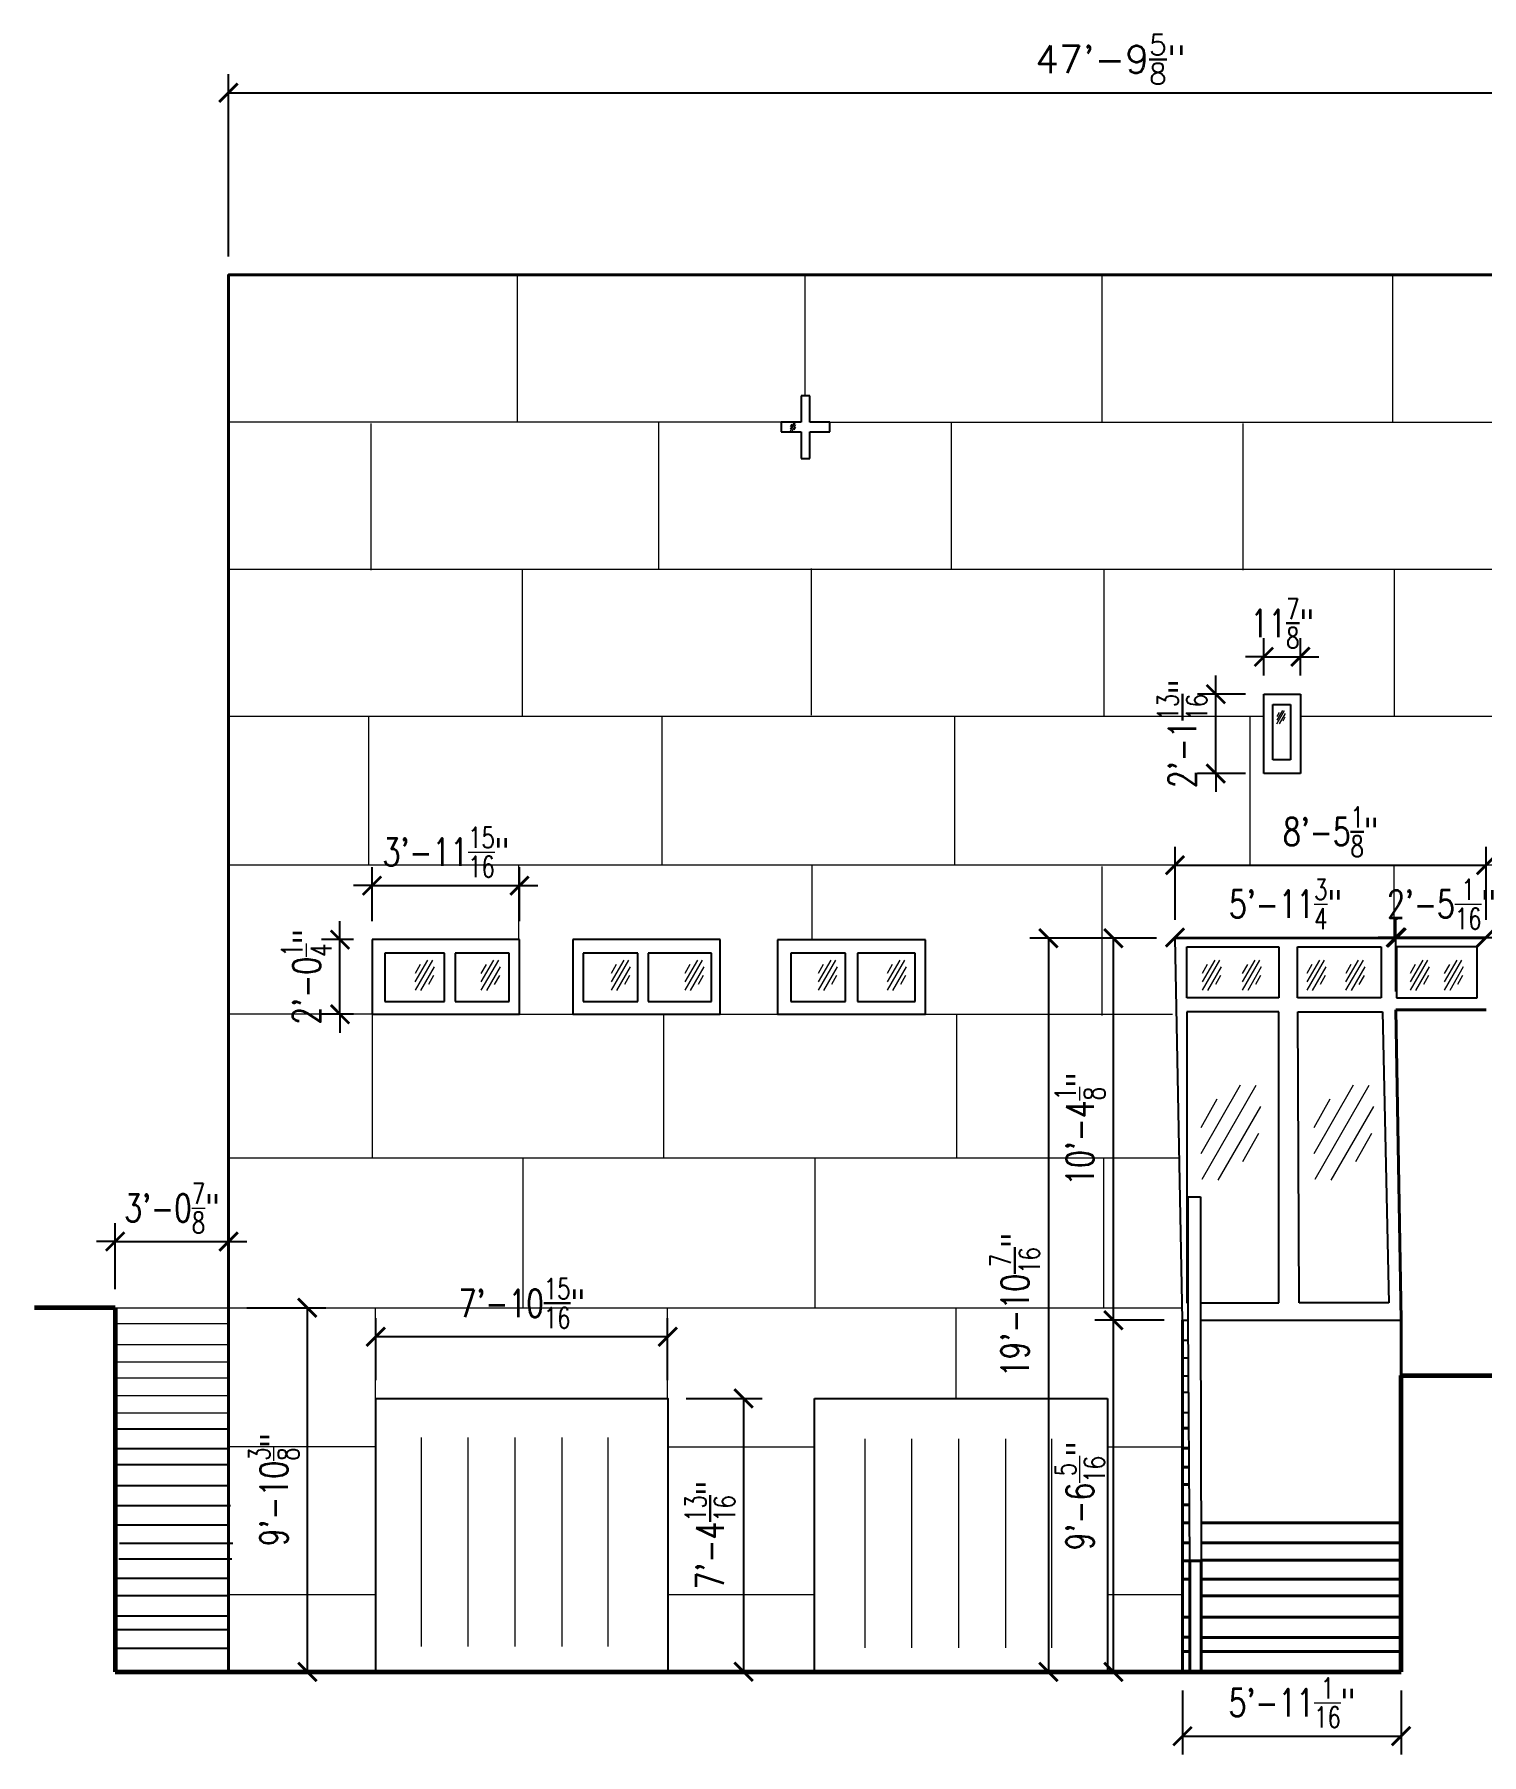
# Model space of a CAD drawing. Header units: inches. Extents: x -4012361 to -4008495, y 4010077 to 4012579.
# Drawn here: x -4012361 to -4011890, y 4011725 to 4012284 of the extents above; entities that cross this region are included whole.
import ezdxf

# ---------------------------------------------------------------- set-up
doc = ezdxf.new("R2010")
doc.units = ezdxf.units.IN
doc.header["$LTSCALE"] = 0.5
doc.header["$MEASUREMENT"] = 0
doc.layers.get('0').update_dxf_attribs({"color": 250})
doc.layers.get('Defpoints').update_dxf_attribs({"color": 250})
for name, color, linetype, lineweight in [('Cut', 250, 'Continuous', 60), ('Distant Edges', 250, 'Continuous', 18), ('Large Dimensions', 1, 'Continuous', 30), ('Small Dimensions', 170, 'Continuous', 15), ('Surface Edge', 250, 'Continuous', 25), ('Texture', 250, 'Continuous', 9), ('Thickest Edge', 250, 'Continuous', 40)]:
    doc.layers.add(name, color=color, linetype=linetype, lineweight=lineweight)
doc.styles.add('Arch-Dim', font='romans.shx', dxfattribs={"width": 0.75})
doc.styles.add('RomanS', font='romans.shx')
doc.dimstyles.new('Annotative', dxfattribs={"dimscale": 96, "dimtxt": 0.09375, "dimasz": 0.0625, "dimexe": 0.0625, "dimexo": 0.0625, "dimgap": 0.03125, "dimtad": 1, "dimdec": 4, "dimzin": 3, "dimdsep": 46, "dimlunit": 4, "dimtxsty": 'Arch-Dim', "dimblk": 'ARCHTICK', "dimcen": 0.09375, "dimazin": 2, "dimtfac": 0.75, "dimtdec": 4, "dimtix": 1, "dimtmove": 2, "dimatfit": 3, "dimfxl": 1, "dimtolj": 1, "dimtzin": 0, "dimarcsym": 0})

# ---------------------------------------------------------------- blocks, each defined once
blk = doc.blocks.new('_ArchTick')
at = {"color": 0, "linetype": 'ByBlock', "const_width": 0.15}
blk.add_lwpolyline([(-0.5, -0.5), (0.5, 0.5)], dxfattribs=at)
blk = doc.blocks.new('*D22')
at = {"layer": 'Defpoints', "color": 0, "transparency": 16777216}
for p in [(-4011724.06, 4012264.88), (-4012297.69, 4012205.69), (-4011724.06, 4012205.69)]:
    blk.add_point(p, dxfattribs=at)
at = {"layer": 'Large Dimensions', "color": 0, "lineweight": -2, "transparency": 16777216}
for p, q in [((-4012297.69, 4012211.69), (-4012297.69, 4012270.88)), ((-4011724.06, 4012211.69), (-4011724.06, 4012270.88)), ((-4012297.69, 4012264.88), (-4011724.06, 4012264.88))]:
    blk.add_line(p, q, dxfattribs=at)
at = {"layer": 'Large Dimensions', "color": 0, "lineweight": -2, "transparency": 16777216, "xscale": 6, "yscale": 6, "zscale": 6, "rotation": 180}
blk.add_blockref('_ArchTick', (-4012297.69, 4012264.88), dxfattribs=at)
at = {"layer": 'Large Dimensions', "color": 0, "lineweight": -2, "transparency": 16777216, "xscale": 6, "yscale": 6, "zscale": 6}
blk.add_blockref('_ArchTick', (-4011724.06, 4012264.88), dxfattribs=at)
at = {"layer": 'Large Dimensions', "color": 0, "transparency": 16777216, "insert": (-4012010.88, 4012275.75), "char_height": 9, "attachment_point": 5, "style": 'RomanS'}
blk.add_mtext('\\A1;47\'-9{\\H0.75x;\\S5/8;}"', dxfattribs=at)
blk = doc.blocks.new('*D30')
at = {"layer": 'Defpoints', "color": 0, "transparency": 16777216}
for p in [(-4011989.88, 4011990.07), (-4012031.06, 4011751.63), (-4011987.44, 4011751.63)]:
    blk.add_point(p, dxfattribs=at)
at = {"layer": 'Large Dimensions', "color": 0, "lineweight": -2, "transparency": 16777216}
for p, q in [((-4011995.88, 4011990.07), (-4012037.06, 4011990.07)), ((-4012031.06, 4011990.07), (-4012031.06, 4011751.63)), ((-4011993.44, 4011751.63), (-4012037.06, 4011751.63))]:
    blk.add_line(p, q, dxfattribs=at)
at = {"layer": 'Large Dimensions', "color": 0, "lineweight": -2, "transparency": 16777216, "xscale": 6, "yscale": 6, "zscale": 6}
for p, rotation in [((-4012031.06, 4011990.07), 90), ((-4012031.06, 4011751.63), 270)]:
    blk.add_blockref('_ArchTick', p, dxfattribs=dict(at, rotation=rotation))
at = {"layer": 'Large Dimensions', "color": 0, "transparency": 16777216, "insert": (-4012041.94, 4011870.85), "char_height": 9, "attachment_point": 5, "rotation": 90, "style": 'Arch-Dim'}
blk.add_mtext('\\A1;19\'-10{\\H0.75x;\\S7/16;}"', dxfattribs=at)
blk = doc.blocks.new('*D32')
at = {"layer": 'Defpoints', "color": 0, "transparency": 16777216}
for p in [(-4011888.75, 4012013.82), (-4011989.88, 4011990.07), (-4011888.75, 4011990.07)]:
    blk.add_point(p, dxfattribs=at)
at = {"layer": 'Large Dimensions', "color": 0, "lineweight": -2, "transparency": 16777216}
for p, q in [((-4011989.88, 4011996.07), (-4011989.88, 4012019.82)), ((-4011888.75, 4011996.07), (-4011888.75, 4012019.82)), ((-4011989.88, 4012013.82), (-4011888.75, 4012013.82))]:
    blk.add_line(p, q, dxfattribs=at)
at = {"layer": 'Large Dimensions', "color": 0, "lineweight": -2, "transparency": 16777216, "xscale": 6, "yscale": 6, "zscale": 6, "rotation": 180}
blk.add_blockref('_ArchTick', (-4011989.88, 4012013.82), dxfattribs=at)
at = {"layer": 'Large Dimensions', "color": 0, "lineweight": -2, "transparency": 16777216, "xscale": 6, "yscale": 6, "zscale": 6}
blk.add_blockref('_ArchTick', (-4011888.75, 4012013.82), dxfattribs=at)
at = {"layer": 'Large Dimensions', "color": 0, "transparency": 16777216, "insert": (-4011939.31, 4012024.69), "char_height": 9, "attachment_point": 5, "style": 'Arch-Dim'}
blk.add_mtext('\\A1;8\'-5{\\H0.75x;\\S1/8;}"', dxfattribs=at)
blk = doc.blocks.new('*D33')
at = {"layer": 'Defpoints', "color": 0, "transparency": 16777216}
for p in [(-4011989.88, 4011990.07), (-4011918.12, 4011990.32), (-4011918.12, 4011966.82)]:
    blk.add_point(p, dxfattribs=at)
at = {"layer": 'Small Dimensions', "color": 0, "lineweight": -2, "transparency": 16777216}
for p, q in [((-4011989.88, 4011996.07), (-4011989.88, 4011996.32)), ((-4011918.12, 4011972.82), (-4011918.12, 4011996.32)), ((-4011989.88, 4011990.32), (-4011918.12, 4011990.32))]:
    blk.add_line(p, q, dxfattribs=at)
at = {"layer": 'Small Dimensions', "color": 0, "lineweight": -2, "transparency": 16777216, "xscale": 6, "yscale": 6, "zscale": 6, "rotation": 180}
blk.add_blockref('_ArchTick', (-4011989.88, 4011990.32), dxfattribs=at)
at = {"layer": 'Small Dimensions', "color": 0, "lineweight": -2, "transparency": 16777216, "xscale": 6, "yscale": 6, "zscale": 6}
blk.add_blockref('_ArchTick', (-4011918.12, 4011990.32), dxfattribs=at)
at = {"layer": 'Small Dimensions', "color": 0, "transparency": 16777216, "insert": (-4011954, 4012001.19), "char_height": 9, "attachment_point": 5, "style": 'Arch-Dim'}
blk.add_mtext('\\A1;5\'-11{\\H0.75x;\\S3/4;}"', dxfattribs=at)
blk = doc.blocks.new('*D34')
at = {"layer": 'Defpoints', "color": 0, "transparency": 16777216}
for p in [(-4011917.81, 4011990.32), (-4011917.81, 4011990.07), (-4011888.75, 4011990.07)]:
    blk.add_point(p, dxfattribs=at)
at = {"layer": 'Small Dimensions', "color": 0, "lineweight": -2, "transparency": 16777216}
for p, q in [((-4011917.81, 4011996.07), (-4011917.81, 4011996.32)), ((-4011888.75, 4011996.07), (-4011888.75, 4011996.32)), ((-4011917.81, 4011990.32), (-4011923.81, 4011990.32)), ((-4011888.75, 4011990.32), (-4011917.81, 4011990.32)), ((-4011888.75, 4011990.32), (-4011882.75, 4011990.32))]:
    blk.add_line(p, q, dxfattribs=at)
at = {"layer": 'Small Dimensions', "color": 0, "lineweight": -2, "transparency": 16777216, "xscale": 6, "yscale": 6, "zscale": 6}
blk.add_blockref('_ArchTick', (-4011917.81, 4011990.32), dxfattribs=at)
at = {"layer": 'Small Dimensions', "color": 0, "lineweight": -2, "transparency": 16777216, "xscale": 6, "yscale": 6, "zscale": 6, "rotation": 180}
blk.add_blockref('_ArchTick', (-4011888.75, 4011990.32), dxfattribs=at)
at = {"layer": 'Small Dimensions', "color": 0, "transparency": 16777216, "insert": (-4011903.28, 4012001.19), "char_height": 9, "attachment_point": 5, "style": 'Arch-Dim'}
blk.add_mtext('\\A1;2\'-5{\\H0.75x;\\S1/16;}"', dxfattribs=at)
blk = doc.blocks.new('*D36')
at = {"layer": 'Defpoints', "color": 0, "transparency": 16777216}
for p in [(-4012009.94, 4011990.07), (-4011989.88, 4011990.07), (-4011987.44, 4011865.94)]:
    blk.add_point(p, dxfattribs=at)
at = {"layer": 'Small Dimensions', "color": 0, "lineweight": -2, "transparency": 16777216}
for p, q in [((-4011995.88, 4011990.07), (-4012015.94, 4011990.07)), ((-4012009.94, 4011865.94), (-4012009.94, 4011990.07)), ((-4011993.44, 4011865.94), (-4012015.94, 4011865.94))]:
    blk.add_line(p, q, dxfattribs=at)
at = {"layer": 'Small Dimensions', "color": 0, "lineweight": -2, "transparency": 16777216, "xscale": 6, "yscale": 6, "zscale": 6}
for p, rotation in [((-4012009.94, 4011990.07), 90), ((-4012009.94, 4011865.94), 270)]:
    blk.add_blockref('_ArchTick', p, dxfattribs=dict(at, rotation=rotation))
at = {"layer": 'Small Dimensions', "color": 0, "transparency": 16777216, "insert": (-4012020.81, 4011928), "char_height": 9, "attachment_point": 5, "rotation": 90, "style": 'Arch-Dim'}
blk.add_mtext('\\A1;10\'-4{\\H0.75x;\\S1/8;}"', dxfattribs=at)
blk = doc.blocks.new('*D37')
at = {"layer": 'Defpoints', "color": 0, "transparency": 16777216}
for p in [(-4012009.94, 4011865.94), (-4011987.44, 4011865.94), (-4011987.44, 4011751.63)]:
    blk.add_point(p, dxfattribs=at)
at = {"layer": 'Small Dimensions', "color": 0, "lineweight": -2, "transparency": 16777216}
for p, q in [((-4011993.44, 4011865.94), (-4012015.94, 4011865.94)), ((-4012009.94, 4011751.63), (-4012009.94, 4011865.94)), ((-4011993.44, 4011751.63), (-4012015.94, 4011751.63))]:
    blk.add_line(p, q, dxfattribs=at)
at = {"layer": 'Small Dimensions', "color": 0, "lineweight": -2, "transparency": 16777216, "xscale": 6, "yscale": 6, "zscale": 6}
for p, rotation in [((-4012009.94, 4011865.94), 90), ((-4012009.94, 4011751.63), 270)]:
    blk.add_blockref('_ArchTick', p, dxfattribs=dict(at, rotation=rotation))
at = {"layer": 'Small Dimensions', "color": 0, "transparency": 16777216, "insert": (-4012020.81, 4011808.79), "char_height": 9, "attachment_point": 5, "rotation": 90, "style": 'Arch-Dim'}
blk.add_mtext('\\A1;9\'-6{\\H0.75x;\\S5/16;}"', dxfattribs=at)
blk = doc.blocks.new('*D39')
at = {"layer": 'Defpoints', "color": 0, "transparency": 16777216}
for p in [(-4012203.06, 4012007.19), (-4012251, 4011989.63), (-4012203.06, 4011989.63)]:
    blk.add_point(p, dxfattribs=at)
at = {"layer": 'Small Dimensions', "color": 0, "lineweight": -2, "transparency": 16777216}
for p, q in [((-4012251, 4011995.63), (-4012251, 4012013.19)), ((-4012203.06, 4011995.63), (-4012203.06, 4012013.19)), ((-4012251, 4012007.19), (-4012257, 4012007.19)), ((-4012251, 4012007.19), (-4012203.06, 4012007.19)), ((-4012203.06, 4012007.19), (-4012197.06, 4012007.19))]:
    blk.add_line(p, q, dxfattribs=at)
at = {"layer": 'Small Dimensions', "color": 0, "lineweight": -2, "transparency": 16777216, "xscale": 6, "yscale": 6, "zscale": 6}
blk.add_blockref('_ArchTick', (-4012251, 4012007.19), dxfattribs=at)
at = {"layer": 'Small Dimensions', "color": 0, "lineweight": -2, "transparency": 16777216, "xscale": 6, "yscale": 6, "zscale": 6, "rotation": 180}
blk.add_blockref('_ArchTick', (-4012203.06, 4012007.19), dxfattribs=at)
at = {"layer": 'Small Dimensions', "color": 0, "transparency": 16777216, "insert": (-4012227.03, 4012018.07), "char_height": 9, "attachment_point": 5, "style": 'Arch-Dim'}
blk.add_mtext('\\A1;3\'-11{\\H0.75x;\\S15/16;}"', dxfattribs=at)
blk = doc.blocks.new('*D40')
at = {"layer": 'Defpoints', "color": 0, "transparency": 16777216}
for p in [(-4012261.44, 4011989.63), (-4012251, 4011989.63), (-4012251, 4011965.38)]:
    blk.add_point(p, dxfattribs=at)
at = {"layer": 'Small Dimensions', "color": 0, "lineweight": -2, "transparency": 16777216}
for p, q in [((-4012261.44, 4011989.63), (-4012261.44, 4011995.63)), ((-4012257, 4011989.63), (-4012267.44, 4011989.63)), ((-4012261.44, 4011965.38), (-4012261.44, 4011989.63)), ((-4012257, 4011965.38), (-4012267.44, 4011965.38)), ((-4012261.44, 4011965.38), (-4012261.44, 4011959.38))]:
    blk.add_line(p, q, dxfattribs=at)
at = {"layer": 'Small Dimensions', "color": 0, "lineweight": -2, "transparency": 16777216, "xscale": 6, "yscale": 6, "zscale": 6}
for p, rotation in [((-4012261.44, 4011989.63), 270), ((-4012261.44, 4011965.38), 90)]:
    blk.add_blockref('_ArchTick', p, dxfattribs=dict(at, rotation=rotation))
at = {"layer": 'Small Dimensions', "color": 0, "transparency": 16777216, "insert": (-4012272.31, 4011977.5), "char_height": 9, "attachment_point": 5, "rotation": 90, "style": 'Arch-Dim'}
blk.add_mtext('\\A1;2\'-0{\\H0.75x;\\S1/4;}"', dxfattribs=at)
blk = doc.blocks.new('*D45')
at = {"layer": 'Defpoints', "color": 0, "transparency": 16777216}
for p in [(-4011987.44, 4011751.63), (-4011916.38, 4011751.63), (-4011916.38, 4011730.75)]:
    blk.add_point(p, dxfattribs=at)
at = {"layer": 'Small Dimensions', "color": 0, "lineweight": -2, "transparency": 16777216}
for p, q in [((-4011987.44, 4011745.63), (-4011987.44, 4011724.75)), ((-4011916.38, 4011745.63), (-4011916.38, 4011724.75)), ((-4011987.44, 4011730.75), (-4011916.38, 4011730.75))]:
    blk.add_line(p, q, dxfattribs=at)
at = {"layer": 'Small Dimensions', "color": 0, "lineweight": -2, "transparency": 16777216, "xscale": 6, "yscale": 6, "zscale": 6, "rotation": 180}
blk.add_blockref('_ArchTick', (-4011987.44, 4011730.75), dxfattribs=at)
at = {"layer": 'Small Dimensions', "color": 0, "lineweight": -2, "transparency": 16777216, "xscale": 6, "yscale": 6, "zscale": 6}
blk.add_blockref('_ArchTick', (-4011916.38, 4011730.75), dxfattribs=at)
at = {"layer": 'Small Dimensions', "color": 0, "transparency": 16777216, "insert": (-4011951.91, 4011741.63), "char_height": 9, "attachment_point": 5, "style": 'Arch-Dim'}
blk.add_mtext('\\A1;5\'-11{\\H0.75x;\\S1/16;}"', dxfattribs=at)
blk = doc.blocks.new('*D46')
at = {"layer": 'Defpoints', "color": 0, "transparency": 16777216}
for p in [(-4012297.69, 4011870), (-4012297.69, 4011751.63), (-4012272.06, 4011751.63)]:
    blk.add_point(p, dxfattribs=at)
at = {"layer": 'Small Dimensions', "color": 0, "lineweight": -2, "transparency": 16777216}
for p, q in [((-4012291.69, 4011870), (-4012266.06, 4011870)), ((-4012272.06, 4011870), (-4012272.06, 4011751.63)), ((-4012291.69, 4011751.63), (-4012266.06, 4011751.63))]:
    blk.add_line(p, q, dxfattribs=at)
at = {"layer": 'Small Dimensions', "color": 0, "lineweight": -2, "transparency": 16777216, "xscale": 6, "yscale": 6, "zscale": 6}
for p, rotation in [((-4012272.06, 4011870), 90), ((-4012272.06, 4011751.63), 270)]:
    blk.add_blockref('_ArchTick', p, dxfattribs=dict(at, rotation=rotation))
at = {"layer": 'Small Dimensions', "color": 0, "transparency": 16777216, "insert": (-4012282.94, 4011810.82), "char_height": 9, "attachment_point": 5, "rotation": 90, "style": 'Arch-Dim'}
blk.add_mtext('\\A1;9\'-10{\\H0.75x;\\S3/8;}"', dxfattribs=at)
blk = doc.blocks.new('*D47')
at = {"layer": 'Defpoints', "color": 0, "transparency": 16777216}
for p in [(-4012154.88, 4011840.5), (-4012154.88, 4011751.69), (-4012130.19, 4011751.69)]:
    blk.add_point(p, dxfattribs=at)
at = {"layer": 'Large Dimensions', "color": 0, "lineweight": -2, "transparency": 16777216}
for p, q in [((-4012148.88, 4011840.5), (-4012124.19, 4011840.5)), ((-4012130.19, 4011840.5), (-4012130.19, 4011751.69)), ((-4012148.88, 4011751.69), (-4012124.19, 4011751.69))]:
    blk.add_line(p, q, dxfattribs=at)
at = {"layer": 'Large Dimensions', "color": 0, "lineweight": -2, "transparency": 16777216, "xscale": 6, "yscale": 6, "zscale": 6}
for p, rotation in [((-4012130.19, 4011840.5), 90), ((-4012130.19, 4011751.69), 270)]:
    blk.add_blockref('_ArchTick', p, dxfattribs=dict(at, rotation=rotation))
at = {"layer": 'Large Dimensions', "color": 0, "transparency": 16777216, "insert": (-4012141.06, 4011796.1), "char_height": 9, "attachment_point": 5, "rotation": 90, "style": 'Arch-Dim'}
blk.add_mtext('\\A1;7\'-4{\\H0.75x;\\S13/16;}"', dxfattribs=at)
blk = doc.blocks.new('*D48')
at = {"layer": 'Defpoints', "color": 0, "transparency": 16777216}
for p in [(-4012249.81, 4011860.57), (-4012249.81, 4011840.5), (-4012154.88, 4011840.5)]:
    blk.add_point(p, dxfattribs=at)
at = {"layer": 'Large Dimensions', "color": 0, "lineweight": -2, "transparency": 16777216}
for p, q in [((-4012249.81, 4011846.5), (-4012249.81, 4011866.57)), ((-4012154.88, 4011846.5), (-4012154.88, 4011866.57)), ((-4012154.88, 4011860.57), (-4012249.81, 4011860.57))]:
    blk.add_line(p, q, dxfattribs=at)
at = {"layer": 'Large Dimensions', "color": 0, "lineweight": -2, "transparency": 16777216, "xscale": 6, "yscale": 6, "zscale": 6, "rotation": 180}
blk.add_blockref('_ArchTick', (-4012249.81, 4011860.57), dxfattribs=at)
at = {"layer": 'Large Dimensions', "color": 0, "lineweight": -2, "transparency": 16777216, "xscale": 6, "yscale": 6, "zscale": 6}
blk.add_blockref('_ArchTick', (-4012154.88, 4011860.57), dxfattribs=at)
at = {"layer": 'Large Dimensions', "color": 0, "transparency": 16777216, "insert": (-4012202.34, 4011871.44), "char_height": 9, "attachment_point": 5, "style": 'Arch-Dim'}
blk.add_mtext('\\A1;7\'-10{\\H0.75x;\\S15/16;}"', dxfattribs=at)
blk = doc.blocks.new('*D49')
at = {"layer": 'Defpoints', "color": 0, "transparency": 16777216}
for p in [(-4011976.63, 4012069.44), (-4011961, 4012069.44), (-4011961, 4012043.63)]:
    blk.add_point(p, dxfattribs=at)
at = {"layer": 'Large Dimensions', "color": 0, "lineweight": -2, "transparency": 16777216}
for p, q in [((-4011976.63, 4012069.44), (-4011976.63, 4012075.44)), ((-4011967, 4012069.44), (-4011982.63, 4012069.44)), ((-4011976.63, 4012043.63), (-4011976.63, 4012069.44)), ((-4011967, 4012043.63), (-4011982.63, 4012043.63)), ((-4011976.63, 4012043.63), (-4011976.63, 4012037.63))]:
    blk.add_line(p, q, dxfattribs=at)
at = {"layer": 'Large Dimensions', "color": 0, "lineweight": -2, "transparency": 16777216, "xscale": 6, "yscale": 6, "zscale": 6}
for p, rotation in [((-4011976.63, 4012069.44), 270), ((-4011976.63, 4012043.63), 90)]:
    blk.add_blockref('_ArchTick', p, dxfattribs=dict(at, rotation=rotation))
at = {"layer": 'Large Dimensions', "color": 0, "transparency": 16777216, "insert": (-4011987.5, 4012056.54), "char_height": 9, "attachment_point": 5, "rotation": 90, "style": 'Arch-Dim'}
blk.add_mtext('\\A1;2\'-1{\\H0.75x;\\S13/16;}"', dxfattribs=at)
blk = doc.blocks.new('*D50')
at = {"layer": 'Defpoints', "color": 0, "transparency": 16777216}
for p in [(-4011949.12, 4012081.57), (-4011961, 4012069.44), (-4011949.12, 4012069.44)]:
    blk.add_point(p, dxfattribs=at)
at = {"layer": 'Large Dimensions', "color": 0, "lineweight": -2, "transparency": 16777216}
for p, q in [((-4011961, 4012075.44), (-4011961, 4012087.57)), ((-4011949.12, 4012075.44), (-4011949.12, 4012087.57)), ((-4011961, 4012081.57), (-4011967, 4012081.57)), ((-4011961, 4012081.57), (-4011949.12, 4012081.57)), ((-4011949.12, 4012081.57), (-4011943.12, 4012081.57))]:
    blk.add_line(p, q, dxfattribs=at)
at = {"layer": 'Large Dimensions', "color": 0, "lineweight": -2, "transparency": 16777216, "xscale": 6, "yscale": 6, "zscale": 6}
blk.add_blockref('_ArchTick', (-4011961, 4012081.57), dxfattribs=at)
at = {"layer": 'Large Dimensions', "color": 0, "lineweight": -2, "transparency": 16777216, "xscale": 6, "yscale": 6, "zscale": 6, "rotation": 180}
blk.add_blockref('_ArchTick', (-4011949.12, 4012081.57), dxfattribs=at)
at = {"layer": 'Large Dimensions', "color": 0, "transparency": 16777216, "insert": (-4011955.06, 4012092.44), "char_height": 9, "attachment_point": 5, "style": 'Arch-Dim'}
blk.add_mtext('\\A1;11{\\H0.75x;\\S7/8;}"', dxfattribs=at)
blk = doc.blocks.new('*D57')
at = {"layer": 'Defpoints', "color": 0, "transparency": 16777216}
for p in [(-4012297.69, 4011891.5), (-4012334.56, 4011870), (-4012297.69, 4011870)]:
    blk.add_point(p, dxfattribs=at)
at = {"layer": 'Small Dimensions', "color": 0, "lineweight": -2, "transparency": 16777216}
for p, q in [((-4012334.56, 4011876), (-4012334.56, 4011897.5)), ((-4012297.69, 4011876), (-4012297.69, 4011897.5)), ((-4012334.56, 4011891.5), (-4012340.56, 4011891.5)), ((-4012334.56, 4011891.5), (-4012297.69, 4011891.5)), ((-4012297.69, 4011891.5), (-4012291.69, 4011891.5))]:
    blk.add_line(p, q, dxfattribs=at)
at = {"layer": 'Small Dimensions', "color": 0, "lineweight": -2, "transparency": 16777216, "xscale": 6, "yscale": 6, "zscale": 6}
blk.add_blockref('_ArchTick', (-4012334.56, 4011891.5), dxfattribs=at)
at = {"layer": 'Small Dimensions', "color": 0, "lineweight": -2, "transparency": 16777216, "xscale": 6, "yscale": 6, "zscale": 6, "rotation": 180}
blk.add_blockref('_ArchTick', (-4012297.69, 4011891.5), dxfattribs=at)
at = {"layer": 'Small Dimensions', "color": 0, "transparency": 16777216, "insert": (-4012316.12, 4011902.38), "char_height": 9, "attachment_point": 5, "style": 'Arch-Dim'}
blk.add_mtext('\\A1;3\'-0{\\H0.75x;\\S7/8;}"', dxfattribs=at)

msp = doc.modelspace()

# ---------------------------------------------------------------- linework, layer by layer
at = {"layer": 'Cut'}
for p, q in [((-4012334.5625, 4011870.00489), (-4012360.8125, 4011870.00489)), ((-4012334.5625, 4011870.00489), (-4012334.5625, 4011751.62989)), ((-4011916.375, 4011751.62989), (-4011916.375, 4011848.00489)), ((-4011916.375, 4011848.00489), (-4010771.4375, 4011848.00489)), ((-4012334.5625, 4011751.62989), (-4011916.375, 4011751.62989))]:
    msp.add_line(p, q, dxfattribs=at)
at = {"layer": 'Distant Edges'}
for p, q in [((-4012334.5625, 4011870.00489), (-4012297.6875, 4011870.00489)), ((-4012334.375, 4011864.81739), (-4012297.6875, 4011864.81739)), ((-4012334.375, 4011858.00489), (-4012297.5625, 4011858.00489)), ((-4012297.625, 4011852.31739), (-4012334.375, 4011852.31739)), ((-4012334.25, 4011847.19239), (-4012297.5625, 4011847.19239)), ((-4012334.375, 4011841.44239), (-4012297.5625, 4011841.44239)), ((-4012297.625, 4011835.75489), (-4012334.375, 4011835.75489))]:
    msp.add_line(p, q, dxfattribs=at)
at = {"layer": 'Surface Edge'}
for p, q in [((-4012108.6875, 4012166.37989), (-4012111.5, 4012166.37989)), ((-4012111.5, 4012166.37989), (-4012111.5, 4012157.81739)), ((-4012108.6875, 4012157.81739), (-4012108.6875, 4012166.37989)), ((-4012111.5, 4012157.81739), (-4012118, 4012157.81739)), ((-4012118, 4012157.81739), (-4012118, 4012154.62989)), ((-4012102.1875, 4012157.81739), (-4012108.6875, 4012157.81739)), ((-4012102.1875, 4012154.62989), (-4012102.1875, 4012157.81739)), ((-4012118, 4012154.62989), (-4012111.5, 4012154.62989)), ((-4012111.5, 4012154.62989), (-4012111.5, 4012146.00489)), ((-4012108.6875, 4012146.00489), (-4012108.6875, 4012154.62989)), ((-4012108.6875, 4012154.62989), (-4012102.1875, 4012154.62989)), ((-4012111.5, 4012146.00489), (-4012108.6875, 4012146.00489)), ((-4011961, 4012069.44239), (-4011949.125, 4012069.44239)), ((-4011961, 4012043.62989), (-4011961, 4012069.44239)), ((-4011949.125, 4012069.44239), (-4011949.125, 4012043.62989)), ((-4011958.0625, 4012066.00489), (-4011952.3125, 4012066.00489)), ((-4011958.0625, 4012048.06739), (-4011958.0625, 4012066.00489)), ((-4011952.3125, 4012066.00489), (-4011952.3125, 4012048.06739)), ((-4011952.3125, 4012048.06739), (-4011958.0625, 4012048.06739)), ((-4011949.125, 4012043.62989), (-4011961, 4012043.62989)), ((-4011987.4375, 4011865.94239), (-4011989.875, 4011990.06739)), ((-4011989.875, 4011990.06739), (-4011888.75, 4011990.06739)), ((-4012203.0625, 4011989.62989), (-4012251, 4011989.62989)), ((-4012251, 4011989.62989), (-4012251, 4011965.37989)), ((-4012246.875, 4011985.19239), (-4012246.875, 4011969.50489)), ((-4012227.4375, 4011985.19239), (-4012246.875, 4011985.19239)), ((-4012227.4375, 4011969.50489), (-4012227.4375, 4011985.19239)), ((-4012224, 4011985.19239), (-4012224, 4011969.50489)), ((-4012206.375, 4011985.19239), (-4012224, 4011985.19239)), ((-4012206.375, 4011969.50489), (-4012206.375, 4011985.19239)), ((-4012203.0625, 4011965.37989), (-4012203.0625, 4011989.62989)), ((-4012185.75, 4011989.62989), (-4012185.75, 4011965.37989)), ((-4012137.8125, 4011989.62989), (-4012185.75, 4011989.62989)), ((-4012182.375, 4011985.19239), (-4012182.375, 4011969.50489)), ((-4012164.5625, 4011985.19239), (-4012182.375, 4011985.19239)), ((-4012164.5625, 4011969.50489), (-4012164.5625, 4011985.19239)), ((-4012161.25, 4011985.19239), (-4012161.25, 4011969.50489)), ((-4012140.625, 4011985.19239), (-4012161.25, 4011985.19239)), ((-4012140.625, 4011969.50489), (-4012140.625, 4011985.19239)), ((-4012137.8125, 4011965.37989), (-4012137.8125, 4011989.62989)), ((-4012119.1875, 4011989.56739), (-4012119.1875, 4011965.37989)), ((-4012071.0625, 4011989.56739), (-4012119.1875, 4011989.56739)), ((-4012114.8125, 4011985.19239), (-4012114.8125, 4011969.50489)), ((-4012097, 4011985.19239), (-4012114.8125, 4011985.19239)), ((-4012097, 4011969.50489), (-4012097, 4011985.19239)), ((-4012093.1875, 4011985.19239), (-4012093.1875, 4011969.50489)), ((-4012074.375, 4011985.19239), (-4012093.1875, 4011985.19239)), ((-4012074.375, 4011969.50489), (-4012074.375, 4011985.19239)), ((-4012071.0625, 4011965.37989), (-4012071.0625, 4011989.56739)), ((-4011986.0625, 4011970.69239), (-4011986.0625, 4011987.31739)), ((-4011986.0625, 4011987.31739), (-4011956.125, 4011987.31739)), ((-4011956.125, 4011987.31739), (-4011956.125, 4011970.69239)), ((-4011950.1121, 4011987.31739), (-4011922.82341, 4011987.31739)), ((-4011950.1121, 4011970.69239), (-4011950.1121, 4011987.31739)), ((-4011922.82341, 4011987.31739), (-4011922.82341, 4011970.69239)), ((-4011917.8125, 4011987.31739), (-4011917.8125, 4011970.69239)), ((-4011891.625, 4011987.31739), (-4011917.8125, 4011987.31739)), ((-4011891.625, 4011970.69239), (-4011891.625, 4011987.31739)), ((-4012246.875, 4011969.50489), (-4012227.4375, 4011969.50489)), ((-4012224, 4011969.50489), (-4012206.375, 4011969.50489)), ((-4012182.375, 4011969.50489), (-4012164.5625, 4011969.50489)), ((-4012161.25, 4011969.50489), (-4012140.625, 4011969.50489)), ((-4012114.8125, 4011969.50489), (-4012097, 4011969.50489)), ((-4012093.1875, 4011969.50489), (-4012074.375, 4011969.50489)), ((-4011956.125, 4011970.69239), (-4011986.0625, 4011970.69239)), ((-4011922.82341, 4011970.69239), (-4011950.1121, 4011970.69239)), ((-4011917.8125, 4011970.69239), (-4011891.625, 4011970.69239)), ((-4012251, 4011965.37989), (-4012203.0625, 4011965.37989)), ((-4012185.75, 4011965.37989), (-4012137.8125, 4011965.37989)), ((-4012119.1875, 4011965.37989), (-4012071.0625, 4011965.37989)), ((-4011956.125, 4011966.12989), (-4011986.0625, 4011966.12989)), ((-4011986.0625, 4011966.12989), (-4011986.0625, 4011871.62989)), ((-4011956.125, 4011871.62989), (-4011956.125, 4011966.12989)), ((-4011950, 4011966.12989), (-4011922.375, 4011966.12989)), ((-4011949.5, 4011871.62989), (-4011950, 4011966.12989)), ((-4011922.375, 4011966.12989), (-4011920.375, 4011871.62989)), ((-4011985.5625, 4011865.94239), (-4011985.5625, 4011906.06739)), ((-4011985.5625, 4011906.06739), (-4011981.5625, 4011906.06739)), ((-4011981.5625, 4011906.06739), (-4011981.5625, 4011865.94239)), ((-4011986.0625, 4011871.62989), (-4011985.5625, 4011871.62989)), ((-4011981.5625, 4011871.62989), (-4011956.125, 4011871.62989)), ((-4011920.375, 4011871.62989), (-4011949.5, 4011871.62989)), ((-4011987.4375, 4011865.94239), (-4011985.5625, 4011865.94239)), ((-4011985.0625, 4011787.69239), (-4011985.5625, 4011865.94239)), ((-4011981.5625, 4011865.94239), (-4011981.4375, 4011787.69239)), ((-4011981.5625, 4011865.94239), (-4011916.375, 4011865.94239)), ((-4011985.5, 4011859.37989), (-4011987.4375, 4011859.37989)), ((-4011985.5, 4011853.62989), (-4011987.4375, 4011853.62989)), ((-4011985.4375, 4011847.75489), (-4011987.4375, 4011847.75489)), ((-4012107.125, 4011751.56739), (-4012107.125, 4011840.50489)), ((-4012107.125, 4011840.50489), (-4012011.875, 4011840.50489)), ((-4012011.875, 4011840.50489), (-4012011.875, 4011751.62989)), ((-4011985.4375, 4011842.44239), (-4011987.4375, 4011842.44239)), ((-4011985.375, 4011835.81739), (-4011987.4375, 4011835.81739)), ((-4012334.25, 4011830.62989), (-4012297.5625, 4011830.62989)), ((-4012334.5625, 4011824.25489), (-4012297.6875, 4011824.25489)), ((-4012334.375, 4011819.06739), (-4012297.6875, 4011819.06739)), ((-4012334.375, 4011812.25489), (-4012297.5625, 4011812.25489)), ((-4012297.04411, 4011805.56126), (-4012333.79411, 4011805.56126)), ((-4012334.25, 4011799.44239), (-4012297.5625, 4011799.44239)), ((-4012333.11891, 4011793.51677), (-4012296.30641, 4011793.51677)), ((-4012296.60998, 4011788.24681), (-4012333.35998, 4011788.24681)), ((-4012334.25, 4011782.12989), (-4012297.5625, 4011782.12989)), ((-4012334.25, 4011776.44239), (-4012297.5625, 4011776.44239)), ((-4012334.25, 4011769.87989), (-4012297.5625, 4011769.87989)), ((-4012334.25, 4011765.37989), (-4012297.5625, 4011765.37989)), ((-4012334.25, 4011759.31739), (-4012297.5625, 4011759.31739)), ((-4011981.4375, 4011758.31739, 4439.97239), (-4011916.4375, 4011758.31739, 4439.97239)), ((-4011981.4375, 4011758.31739, 4823.09903), (-4011916.4375, 4011758.31739, 4823.09903)), ((-4011981.4375, 4011758.31739, 5123.87136), (-4011916.4375, 4011758.31739, 5123.87136)), ((-4011981.4375, 4011758.31739, 5456.86929), (-4011916.4375, 4011758.31739, 5456.86929)), ((-4011981.4375, 4011758.31739, 5793.44784), (-4011916.4375, 4011758.31739, 5793.44784))]:
    msp.add_line(p, q, dxfattribs=at)
msp.add_lwpolyline([(-4012249.8125, 4011751.69239), (-4012249.8125, 4011840.50489), (-4012154.875, 4011840.50489), (-4012154.875, 4011759.81739), (-4012154.875, 4011751.69239)], dxfattribs=at)
at = {"layer": 'Texture'}
for p, q in [((-4012203.75, 4012157.81739), (-4012203.75, 4012205.44239)), ((-4012110.1875, 4012166.37989), (-4012110.1875, 4012205.62989)), ((-4012013.6875, 4012205.50489), (-4012013.6875, 4012157.87989)), ((-4011919.125, 4012205.12989), (-4011919.125, 4012157.87989)), ((-4012118, 4012157.81739), (-4012297.6875, 4012157.81739)), ((-4012157.74999, 4012110.12989), (-4012157.74999, 4012157.81739)), ((-4012113.87945, 4012157.59568), (-4012115.05867, 4012155.55321)), ((-4012115.02127, 4012154.7899), (-4012113.40135, 4012157.59568)), ((-4012102.1875, 4012157.81739), (-4011724.125, 4012157.81739)), ((-4012062.56249, 4012110.12989), (-4012062.56249, 4012157.81739)), ((-4012251.31249, 4012109.69239), (-4012251.31249, 4012157.37989)), ((-4012114.57946, 4012157.17682), (-4012115.05173, 4012156.32763)), ((-4012113.27816, 4012156.96172), (-4012114.54685, 4012154.76427)), ((-4012113.33832, 4012156.16123), (-4012113.81059, 4012155.31204)), ((-4011967.74999, 4012109.75489), (-4011967.74999, 4012157.44239)), ((-4012297.6875, 4012110.06739), (-4011723.9375, 4012110.06739)), ((-4012202.12499, 4012062.19239), (-4012202.12499, 4012109.87989)), ((-4012108.12499, 4012062.56739), (-4012108.12499, 4012110.25489)), ((-4012012.93749, 4012062.12989), (-4012012.93749, 4012109.81739)), ((-4011918.56249, 4012062.12989), (-4011918.56249, 4012109.81739)), ((-4011954.98124, 4012064.12686), (-4011956.80082, 4012060.97526)), ((-4011956.06138, 4012063.48055), (-4011956.79011, 4012062.17022)), ((-4011956.74311, 4012059.79746), (-4011954.24353, 4012064.12686)), ((-4011954.05343, 4012063.14863), (-4011956.01106, 4012059.75791)), ((-4012297.5, 4012062.31739), (-4011961, 4012062.31739)), ((-4012252.00001, 4012013.81739), (-4012252.00001, 4012062.25489)), ((-4012156.68751, 4012013.81739), (-4012156.68751, 4012062.25489)), ((-4012061.50001, 4012013.81739), (-4012061.50001, 4012062.25489)), ((-4011965.43751, 4012013.75489), (-4011965.43751, 4012062.19239)), ((-4011954.14627, 4012061.91346), (-4011954.875, 4012060.60313)), ((-4011949.125, 4012062.31739), (-4011818.4375, 4012062.31739)), ((-4011724.0625, 4012013.81739), (-4012297.625, 4012013.81739)), ((-4012203.25, 4011989.69239), (-4012203.25, 4012013.75489)), ((-4012107.875, 4011989.50489), (-4012107.875, 4012013.75489)), ((-4012013.56251, 4011965.00489), (-4012013.56251, 4012013.44239)), ((-4011918.625, 4011990.31739), (-4011918.625, 4012013.75489)), ((-4012232.9279, 4011983.01028), (-4012237.04513, 4011975.87903)), ((-4012235.37198, 4011981.54784), (-4012237.0209, 4011978.58291)), ((-4012236.91454, 4011973.21397), (-4012231.25864, 4011983.01028)), ((-4012230.82851, 4011980.79681), (-4012235.25812, 4011973.12449)), ((-4012211.4904, 4011983.01028), (-4012215.60763, 4011975.87903)), ((-4012213.93448, 4011981.54784), (-4012215.5834, 4011978.58291)), ((-4012215.47704, 4011973.21397), (-4012209.82114, 4011983.01028)), ((-4012209.39101, 4011980.79681), (-4012213.82062, 4011973.12449)), ((-4012169.1779, 4011983.01028), (-4012173.29513, 4011975.87903)), ((-4012171.62198, 4011981.54784), (-4012173.2709, 4011978.58291)), ((-4012173.16454, 4011973.21397), (-4012167.50864, 4011983.01028)), ((-4012167.07851, 4011980.79681), (-4012171.50812, 4011973.12449)), ((-4012145.1779, 4011983.01028), (-4012149.29513, 4011975.87903)), ((-4012147.62198, 4011981.54784), (-4012149.2709, 4011978.58291)), ((-4012149.16454, 4011973.21397), (-4012143.50864, 4011983.01028)), ((-4012143.07851, 4011980.79681), (-4012147.50812, 4011973.12449)), ((-4012101.8654, 4011983.01028), (-4012105.98263, 4011975.87903)), ((-4012104.30948, 4011981.54784), (-4012105.9584, 4011978.58291)), ((-4012105.85204, 4011973.21397), (-4012100.19614, 4011983.01028)), ((-4012099.76601, 4011980.79681), (-4012104.19562, 4011973.12449)), ((-4012079.4279, 4011983.01028), (-4012083.54513, 4011975.87903)), ((-4012081.87198, 4011981.54784), (-4012083.5209, 4011978.58291)), ((-4012083.41454, 4011973.21397), (-4012077.75864, 4011983.01028)), ((-4012077.32851, 4011980.79681), (-4012081.75812, 4011973.12449)), ((-4011976.98235, 4011983.01028), (-4011981.09957, 4011975.87903)), ((-4011979.42642, 4011981.54784), (-4011981.07534, 4011978.58291)), ((-4011980.96899, 4011973.21397), (-4011975.31308, 4011983.01028)), ((-4011974.88295, 4011980.79681), (-4011979.31256, 4011973.12449)), ((-4011963.9279, 4011983.01028), (-4011968.04513, 4011975.87903)), ((-4011966.37198, 4011981.54784), (-4011968.0209, 4011978.58291)), ((-4011967.91454, 4011973.21397), (-4011962.25864, 4011983.01028)), ((-4011961.82851, 4011980.79681), (-4011966.25812, 4011973.12449)), ((-4011942.9279, 4011983.01028), (-4011947.04513, 4011975.87903)), ((-4011945.37198, 4011981.54784), (-4011947.0209, 4011978.58291)), ((-4011946.91454, 4011973.21397), (-4011941.25864, 4011983.01028)), ((-4011940.82851, 4011980.79681), (-4011945.25812, 4011973.12449)), ((-4011930.3029, 4011983.01028), (-4011934.42013, 4011975.87903)), ((-4011932.74698, 4011981.54784), (-4011934.3959, 4011978.58291)), ((-4011934.28954, 4011973.21397), (-4011928.63364, 4011983.01028)), ((-4011928.20351, 4011980.79681), (-4011932.63312, 4011973.12449)), ((-4011909.3029, 4011983.01028), (-4011913.42013, 4011975.87903)), ((-4011911.74698, 4011981.54784), (-4011913.3959, 4011978.58291)), ((-4011913.28954, 4011973.21397), (-4011907.63364, 4011983.01028)), ((-4011907.20351, 4011980.79681), (-4011911.63312, 4011973.12449)), ((-4011898.2404, 4011983.01028), (-4011902.35763, 4011975.87903)), ((-4011900.68448, 4011981.54784), (-4011902.3334, 4011978.58291)), ((-4011902.22704, 4011973.21397), (-4011896.57114, 4011983.01028)), ((-4011896.14101, 4011980.79681), (-4011900.57062, 4011973.12449)), ((-4012231.03857, 4011978.00194), (-4012232.6875, 4011975.037)), ((-4012209.60107, 4011978.00194), (-4012211.25, 4011975.037)), ((-4012167.28857, 4011978.00194), (-4012168.9375, 4011975.037)), ((-4012143.28857, 4011978.00194), (-4012144.9375, 4011975.037)), ((-4012099.97607, 4011978.00194), (-4012101.625, 4011975.037)), ((-4012077.53857, 4011978.00194), (-4012079.1875, 4011975.037)), ((-4011975.09302, 4011978.00194), (-4011976.74194, 4011975.037)), ((-4011962.03857, 4011978.00194), (-4011963.6875, 4011975.037)), ((-4011941.03857, 4011978.00194), (-4011942.6875, 4011975.037)), ((-4011928.41357, 4011978.00194), (-4011930.0625, 4011975.037)), ((-4011907.41357, 4011978.00194), (-4011909.0625, 4011975.037)), ((-4011896.35107, 4011978.00194), (-4011898, 4011975.037)), ((-4012251, 4011965.37989), (-4012297.8125, 4011965.37989)), ((-4012251, 4011965.50489), (-4012251, 4011918.56739)), ((-4012203.0625, 4011965.37989), (-4012185.75, 4011965.37989)), ((-4012156.125, 4011918.62989), (-4012156.125, 4011965.37989)), ((-4012137.8125, 4011965.37989), (-4012119.1875, 4011965.37989)), ((-4012071.0625, 4011965.37989), (-4011990.6875, 4011965.37989)), ((-4012060.875, 4011918.75489), (-4012060.875, 4011965.19239)), ((-4011968.67198, 4011942.30189), (-4011981.51689, 4011920.05385)), ((-4011981.10948, 4011911.73939), (-4011963.46422, 4011942.30189)), ((-4011931.9247, 4011942.30189), (-4011944.76961, 4011920.05385)), ((-4011944.3622, 4011911.73939), (-4011926.71693, 4011942.30189)), ((-4011976.29698, 4011937.73939), (-4011981.4413, 4011928.48939)), ((-4011962.12229, 4011935.3963), (-4011975.94177, 4011911.46024)), ((-4011939.5497, 4011937.73939), (-4011944.69401, 4011928.48939)), ((-4011925.375, 4011935.3963), (-4011939.19449, 4011911.46024)), ((-4011962.77766, 4011926.67689), (-4011967.92197, 4011917.42689)), ((-4011926.03037, 4011926.67689), (-4011931.17468, 4011917.42689)), ((-4011988.47215, 4011918.62989), (-4012297.6875, 4011918.62989)), ((-4012201.875, 4011869.94239), (-4012201.875, 4011918.56739)), ((-4012106.875, 4011870.00489), (-4012106.875, 4011918.62989)), ((-4012013, 4011869.94239), (-4012013, 4011918.56739)), ((-4012297.6875, 4011870.00489), (-4011987.5, 4011870.00489)), ((-4012249.875, 4011840.37989), (-4012249.875, 4011870.00489)), ((-4012154.9375, 4011840.44239), (-4012154.9375, 4011870.06739)), ((-4012061.0625, 4011840.25489), (-4012061.0625, 4011870.06739)), ((-4012235, 4011827.81739), (-4012235, 4011759.87989)), ((-4012219.875, 4011827.81739), (-4012219.875, 4011759.87989)), ((-4012204.5625, 4011827.81739), (-4012204.5625, 4011759.87989)), ((-4012189.25, 4011827.81739), (-4012189.25, 4011759.87989)), ((-4012174.3125, 4011827.81739), (-4012174.3125, 4011759.87989)), ((-4012249.875, 4011824.75489), (-4012297.4375, 4011824.75489)), ((-4012154.875, 4011824.75489), (-4012107.125, 4011824.75489)), ((-4012090.75002, 4011827.3799), (-4012090.75002, 4011759.4424)), ((-4012075.62502, 4011827.3799), (-4012075.62502, 4011759.4424)), ((-4012060.31252, 4011827.3799), (-4012060.31252, 4011759.4424)), ((-4012045.00002, 4011827.3799), (-4012045.00002, 4011759.4424)), ((-4012030.06252, 4011827.3799), (-4012030.06252, 4011759.4424)), ((-4012011.875, 4011824.75489), (-4011987.4375, 4011824.75489)), ((-4012297.8125, 4011776.75489), (-4012249.875, 4011776.75489)), ((-4012154.875, 4011776.75489), (-4012107.125, 4011776.75489)), ((-4012011.875, 4011776.75489), (-4011987.4375, 4011776.75489))]:
    msp.add_line(p, q, dxfattribs=at)
at = {"layer": 'Thickest Edge'}
for p, q in [((-4011916.375, 4011865.94239), (-4011918.125, 4011966.81739)), ((-4011918.125, 4011966.81739), (-4011888.75, 4011966.81739)), ((-4011987.4375, 4011751.62989), (-4011987.4375, 4011865.94239)), ((-4011916.375, 4011865.94239), (-4011916.375, 4011848.00489)), ((-4011985.375, 4011830.87989), (-4011987.4375, 4011830.87989)), ((-4011985.3125, 4011824.31739), (-4011987.4375, 4011824.31739)), ((-4011985.25, 4011818.12989), (-4011987.4375, 4011818.12989)), ((-4011985.25, 4011812.56739), (-4011987.4375, 4011812.56739)), ((-4011985.1875, 4011805.94239), (-4011987.4375, 4011805.94239)), ((-4011985.125, 4011800.06739), (-4011987.4375, 4011800.06739)), ((-4011981.4375, 4011800.06739), (-4011916.4375, 4011800.06739)), ((-4011985.0625, 4011793.56739), (-4011987.4375, 4011793.56739)), ((-4011981.4375, 4011793.56739), (-4011916.4375, 4011793.56739)), ((-4011985.0625, 4011787.69239), (-4011987.4375, 4011787.69239)), ((-4011981.4375, 4011787.69239), (-4011985.0625, 4011787.69239)), ((-4011985.0625, 4011787.69239), (-4011985.0625, 4011751.62989)), ((-4011981.4375, 4011787.94239), (-4011916.4375, 4011787.94239)), ((-4011981.4375, 4011751.62989), (-4011981.4375, 4011787.69239)), ((-4011985.0625, 4011781.81739), (-4011987.4375, 4011781.81739)), ((-4011981.4375, 4011781.81739), (-4011916.4375, 4011781.81739)), ((-4011981.4375, 4011776.37989), (-4011916.4375, 4011776.37989)), ((-4011985.0625, 4011769.44239), (-4011987.4375, 4011769.44239)), ((-4011981.4375, 4011769.44239), (-4011916.4375, 4011769.44239)), ((-4011985.0625, 4011762.94239), (-4011987.4375, 4011762.94239)), ((-4011981.4375, 4011762.81739), (-4011916.4375, 4011762.81739)), ((-4011985.0625, 4011758.31739), (-4011987.4375, 4011758.31739)), ((-4011981.4375, 4011758.31739), (-4011916.4375, 4011758.31739)), ((-4011981.4375, 4011758.31739, 2728.43465), (-4011916.4375, 4011758.31739, 2728.43465)), ((-4011981.4375, 4011758.31739, 3107.98068), (-4011916.4375, 4011758.31739, 3107.98068)), ((-4011981.4375, 4011758.31739, 3426.65611), (-4011916.4375, 4011758.31739, 3426.65611)), ((-4011981.4375, 4011758.31739, 3781.13778), (-4011916.4375, 4011758.31739, 3781.13778)), ((-4011981.4375, 4011758.31739, 4160.6838), (-4011916.4375, 4011758.31739, 4160.6838))]:
    msp.add_line(p, q, dxfattribs=at)
msp.add_lwpolyline([(-4012297.6875, 4011751.62989), (-4012297.6875, 4012205.69239), (-4011724.0625, 4012205.69239), (-4011724.0625, 4011848.00489)], dxfattribs=at)

# ---------------------------------------------------------------- dimensions: what is measured, and where the dimension line sits
at = {"layer": 'Large Dimensions'}
dim = msp.add_linear_dim(base=(-4011724.0625, 4012264.87989), p1=(-4012297.6875, 4012205.69239), p2=(-4011724.0625, 4012205.69239), dimstyle='Annotative', override={"dimtxsty": 'RomanS'}, dxfattribs=at)
dim.commit()
dim.dimension.update_dxf_attribs({"geometry": '*D22', "text_midpoint": (-4012010.875, 4012275.75489)})
for base, p1, p2, picture, middle in [((-4011949.125, 4012081.56739), (-4011961, 4012069.44239), (-4011949.125, 4012069.44239), '*D50', (-4011955.0625, 4012092.44239)), ((-4011888.75, 4012013.81739), (-4011989.875, 4011990.06739), (-4011888.75, 4011990.06739), '*D32', (-4011939.3125, 4012024.69239)), ((-4012249.8125, 4011860.56739), (-4012154.875, 4011840.50489), (-4012249.8125, 4011840.50489), '*D48', (-4012202.34375, 4011871.44239))]:
    dim = msp.add_linear_dim(base=base, p1=p1, p2=p2, dimstyle='Annotative', dxfattribs=at)
    dim.commit()
    dim.dimension.update_dxf_attribs({"geometry": picture, "text_midpoint": middle})
for base, p1, p2, picture, middle in [((-4011976.625, 4012069.44239), (-4011961, 4012043.62989), (-4011961, 4012069.44239), '*D49', (-4011987.5, 4012056.53614)), ((-4012031.0625, 4011751.62989), (-4011989.875, 4011990.06739), (-4011987.4375, 4011751.62989), '*D30', (-4012041.9375, 4011870.84864)), ((-4012130.1875, 4011751.69239), (-4012154.875, 4011840.50489), (-4012154.875, 4011751.69239), '*D47', (-4012141.0625, 4011796.09864))]:
    dim = msp.add_linear_dim(base=base, p1=p1, p2=p2, angle=90, dimstyle='Annotative', dxfattribs=at)
    dim.commit()
    dim.dimension.update_dxf_attribs({"geometry": picture, "text_midpoint": middle})
at = {"layer": 'Small Dimensions'}
for base, p1, p2, picture, middle in [((-4012203.0625, 4012007.19239), (-4012251, 4011989.62989), (-4012203.0625, 4011989.62989), '*D39', (-4012227.03125, 4012018.06739)), ((-4011918.125, 4011990.31739), (-4011989.875, 4011990.06739), (-4011918.125, 4011966.81739), '*D33', (-4011954, 4012001.19239)), ((-4011917.8125, 4011990.31738), (-4011888.75, 4011990.06739), (-4011917.8125, 4011990.06739), '*D34', (-4011903.28125, 4012001.19238)), ((-4012297.6875, 4011891.50489), (-4012334.5625, 4011870.00489), (-4012297.6875, 4011870.00489), '*D57', (-4012316.125, 4011902.37989)), ((-4011916.375, 4011730.75489), (-4011987.4375, 4011751.62989), (-4011916.375, 4011751.62989), '*D45', (-4011951.90625, 4011741.62989))]:
    dim = msp.add_linear_dim(base=base, p1=p1, p2=p2, dimstyle='Annotative', dxfattribs=at)
    dim.commit()
    dim.dimension.update_dxf_attribs({"geometry": picture, "text_midpoint": middle})
for base, p1, p2, picture, middle in [((-4012261.4375, 4011989.62989), (-4012251, 4011965.37989), (-4012251, 4011989.62989), '*D40', (-4012272.3125, 4011977.50489)), ((-4012009.9375, 4011990.06739), (-4011987.4375, 4011865.94239), (-4011989.875, 4011990.06739), '*D36', (-4012020.8125, 4011928.00489)), ((-4012272.0625, 4011751.62989), (-4012297.6875, 4011870.00489), (-4012297.6875, 4011751.62989), '*D46', (-4012282.9375, 4011810.81739)), ((-4012009.9375, 4011865.94239), (-4011987.4375, 4011751.62989), (-4011987.4375, 4011865.94239), '*D37', (-4012020.8125, 4011808.78614))]:
    dim = msp.add_linear_dim(base=base, p1=p1, p2=p2, angle=90, dimstyle='Annotative', dxfattribs=at)
    dim.commit()
    dim.dimension.update_dxf_attribs({"geometry": picture, "text_midpoint": middle})

doc.saveas('drawing.dxf')
